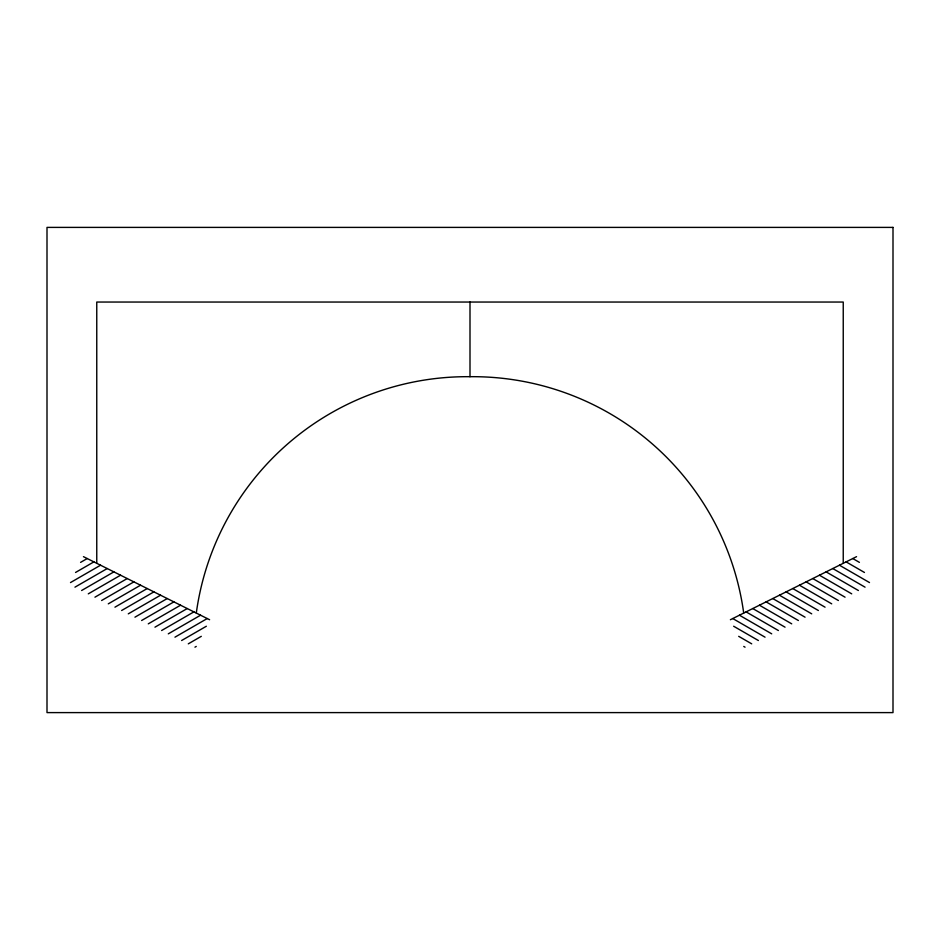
<?xml version="1.0" encoding="UTF-8"?>
<svg xmlns="http://www.w3.org/2000/svg" width="940" height="940" viewBox="0 0 940 940"><rect width="100%" height="100%" fill="white"/><g stroke="black" fill="none" stroke-linecap="round" stroke-linejoin="round"><path stroke-width="1.41" d="M80.593 562.367L87.22 558.536M75.552 572.46L93.894 561.873M70.5 582.565L100.556 565.21M74.953 587.171L107.231 568.536M81.615 590.508L113.893 571.873M88.29 593.845L120.567 575.21M94.952 597.182L127.229 578.547M101.614 600.507L133.891 581.872M108.288 603.844L140.565 585.209M114.95 607.181L147.227 588.546M121.624 610.507L153.901 591.871M128.287 613.843L160.564 595.208M134.949 617.181L167.238 598.545M141.623 620.506L173.9 601.87M148.285 623.843L180.562 605.207M154.959 627.18L187.236 608.544M161.621 630.517L193.899 611.881M168.295 633.842L200.572 615.207M174.958 637.179L207.235 618.543M181.62 640.516L206.354 626.24M188.294 643.841L201.301 636.333M194.956 647.178L196.249 646.438M730.392 619.73L856.552 556.656M83.448 556.656L209.608 619.73M852.78 558.536L859.407 562.367M846.106 561.873L864.448 572.46M839.443 565.21L869.5 582.565M832.769 568.536L865.047 587.171M826.107 571.873L858.385 590.508M819.433 575.21L851.711 593.845M812.771 578.547L845.048 597.182M806.109 581.872L838.386 600.507M799.435 585.209L831.712 603.844M792.773 588.546L825.05 607.181M786.099 591.871L818.376 610.507M779.436 595.208L811.714 613.843M772.762 598.545L805.051 617.181M766.1 601.87L798.377 620.506M759.438 605.207L791.715 623.843M752.764 608.544L785.041 627.18M746.102 611.881L778.379 630.517M739.428 615.207L771.705 633.842M732.765 618.543L765.043 637.179M733.647 626.24L758.38 640.516M738.699 636.333L751.706 643.841M743.752 646.438L745.044 647.178M843.239 563.307L843.239 302.046L96.761 302.046L96.761 563.307M470 302.046L470 376.693A273.54 273.54 0 0 1 743.705 613.068M196.296 613.068A273.54 273.54 0 0 1 470 376.693M893 227.398L47 227.398L47 712.602L893 712.602L893 227.398"/></g></svg>
